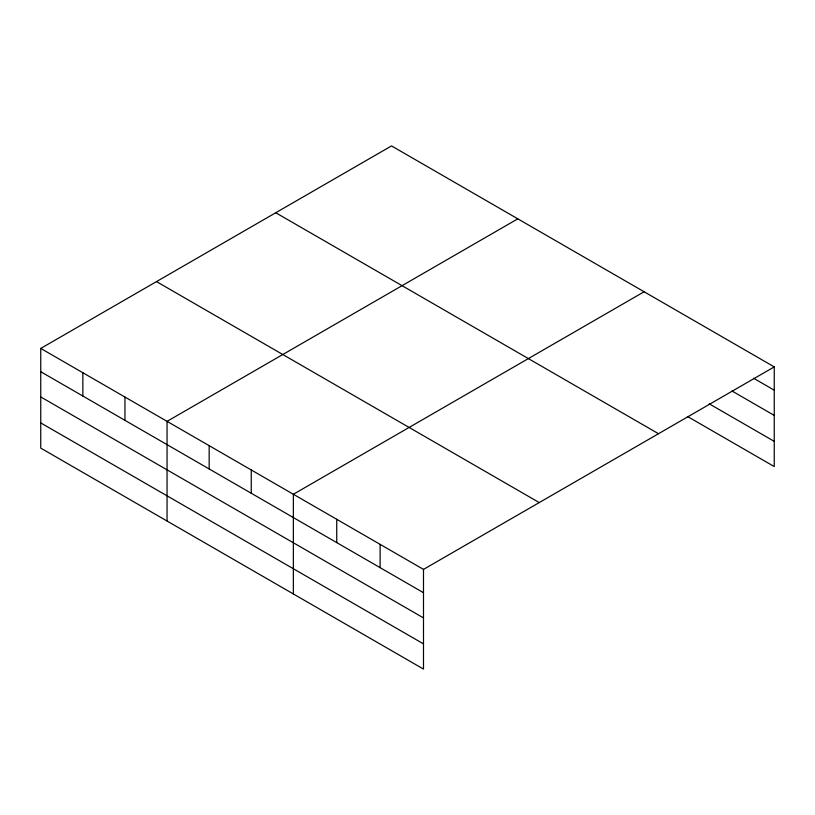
<?xml version="1.0" encoding="UTF-8"?>
<svg xmlns="http://www.w3.org/2000/svg" width="815" height="815" viewBox="0 0 815 815"><rect width="100%" height="100%" fill="white"/><g stroke="black" fill="none" stroke-linecap="round" stroke-linejoin="round"><path stroke-width="1.22" d="M423.494 617.902L423.494 569.4L40.75 348.433L40.75 448.107L423.494 669.084L423.494 617.902L40.75 396.925M40.75 348.433L391.506 145.916L774.25 366.893L774.25 466.567L687.493 416.485M517.81 218.838L167.055 421.355L167.055 521.029M644.115 291.76L293.359 494.277L293.359 593.952M423.494 569.4L774.25 366.893M753.651 378.292L774.25 390.181M731.962 390.976L774.25 415.395M709.182 403.802L774.25 441.363M275.755 212.746L658.5 433.723M156.5 281.603L539.245 502.58M40.75 371.721L423.494 592.699M40.75 422.904L423.494 643.87M380.116 544.359L380.116 567.648M336.738 519.318L336.738 542.607M251.254 469.97L251.254 493.258M209.16 445.662L209.16 468.951M124.95 397.048L124.95 420.336M82.855 372.74L82.855 396.029"/></g></svg>
